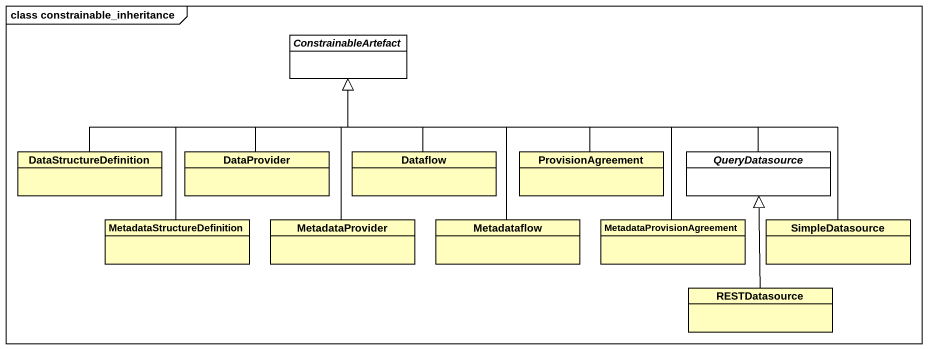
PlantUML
@startuml
mainframe class constrainable_inheritance
hide circle
hide empty members
abstract class ConstrainableArtefact #FFFFFF
class DataStructureDefinition #FFFEBF
class DataProvider #FFFEBF
class Dataflow #FFFEBF
class ProvisionAgreement #FFFEBF
abstract class QueryDatasource #FFFFFF
class MetadataStructureDefinition #FFFEBF
class MetadataProvider #FFFEBF
class Metadataflow #FFFEBF
class MetadataProvisionAgreement #FFFEBF
class SimpleDatasource #FFFEBF
class RESTDatasource #FFFEBF
DataStructureDefinition -right-|> ConstrainableArtefact
DataProvider -up-|> ConstrainableArtefact
Dataflow -up-|> ConstrainableArtefact
ProvisionAgreement -left-|> ConstrainableArtefact
QueryDatasource -left-|> ConstrainableArtefact
MetadataStructureDefinition -up-|> ConstrainableArtefact
MetadataProvider -up-|> ConstrainableArtefact
Metadataflow -up-|> ConstrainableArtefact
MetadataProvisionAgreement -left-|> ConstrainableArtefact
SimpleDatasource -left-|> ConstrainableArtefact
RESTDatasource -up-|> QueryDatasource
@enduml
